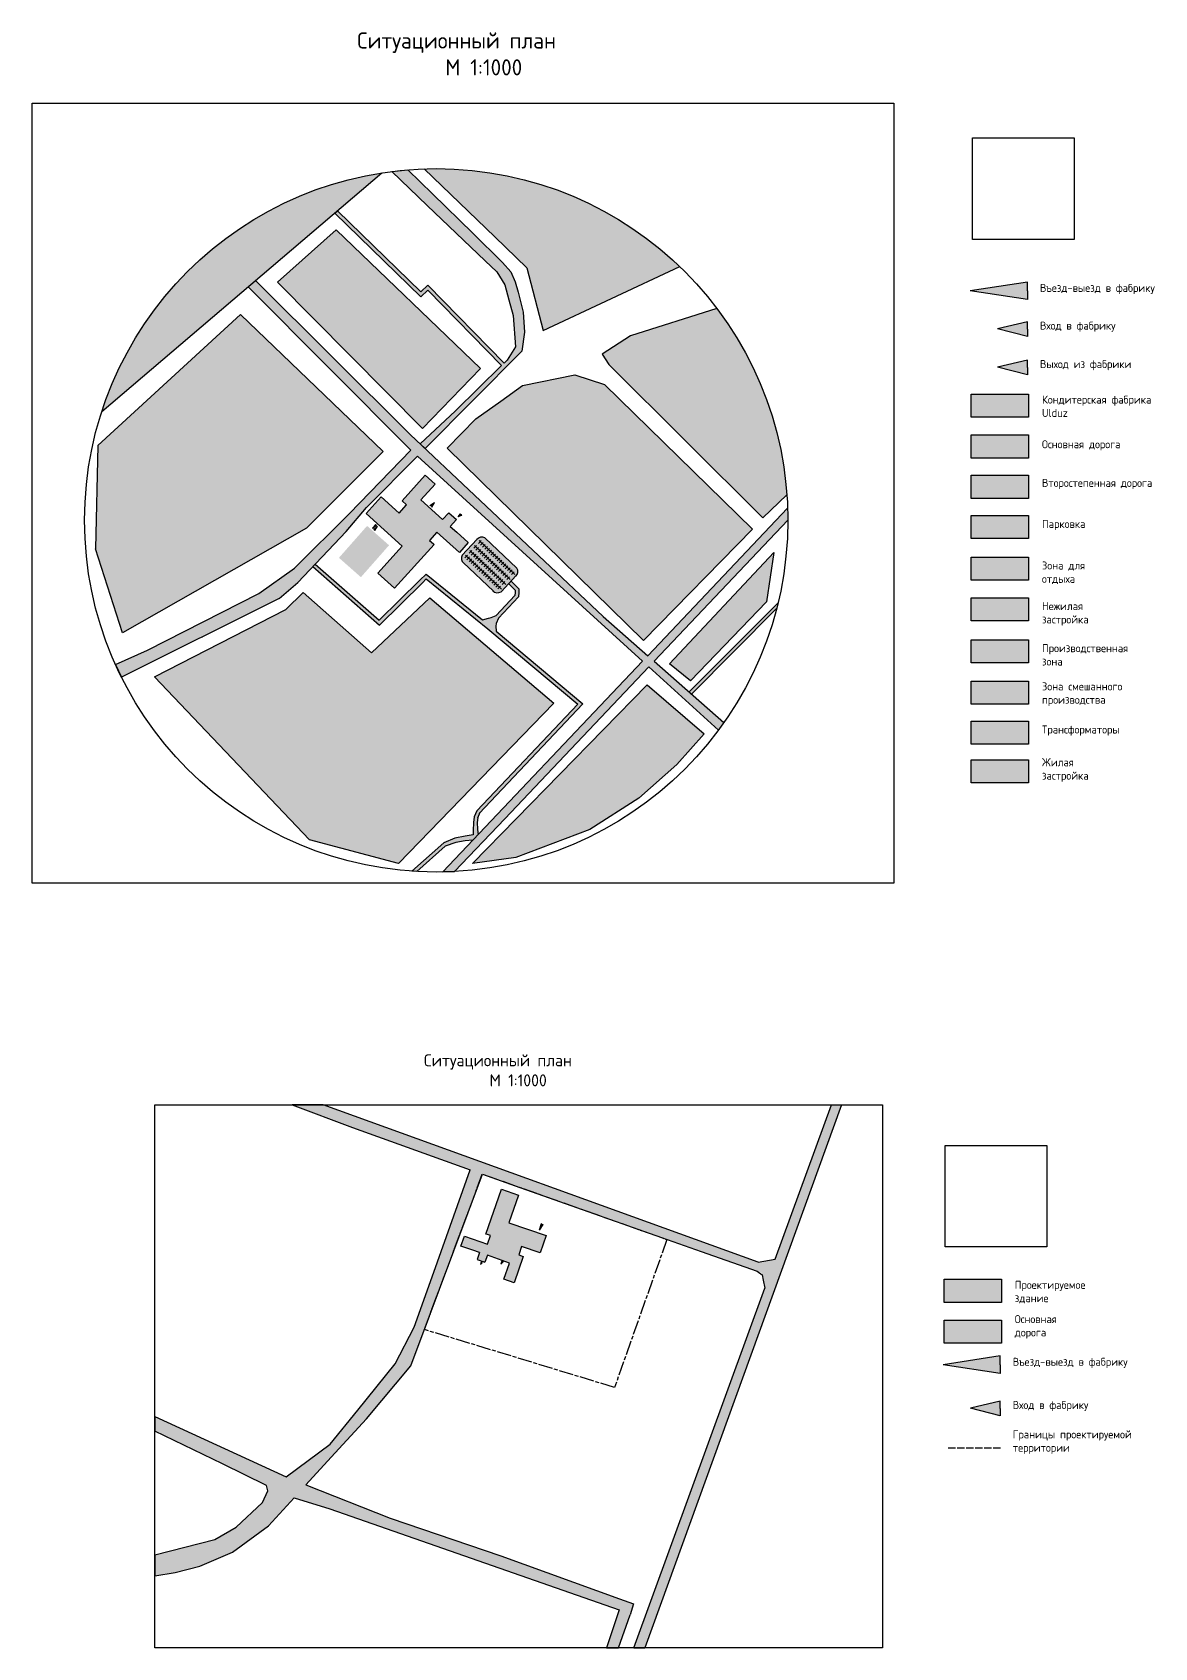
# Model space of a CAD drawing. Header units: millimetres. Extents: x -1544140 to 7445918, y -1294905 to 2019878.
# Drawn here: x 65188 to 345752, y -552406 to -148734 of the extents above; entities that cross this region are included whole.
import ezdxf

# ---------------------------------------------------------------- set-up
doc = ezdxf.new("R2010")
doc.units = ezdxf.units.MM
doc.header["$MEASUREMENT"] = 0
doc.linetypes.add('ACAD_ISO02W100', pattern=[15, 12, -3])
doc.linetypes.add('ACAD_ISO08W100', pattern=[36, 24, -3, 6, -3])
doc.layers.add('Plan 2', color=7, linetype='Continuous')
doc.styles.add('gost', font='GOST Common.ttf')
picture_1 = doc.add_image_def('image7.jpg', size_in_pixel=(941, 702))
picture_2 = doc.add_image_def('image8.png', size_in_pixel=(600, 600))
picture_3 = doc.add_image_def('image9.png', size_in_pixel=(916, 829))
pattern_1 = [(45, (0, 0), (-0.08838834765, 0.08838834765), [])]

msp = doc.modelspace()

# ---------------------------------------------------------------- hatches: boundary and pattern name
at = {"transparency": 33554687}
h = msp.add_hatch(color=1, dxfattribs=at)
h.dxf.hatch_style = 1
h.paths.add_polyline_path([(126922.3, -290210.4), (131548.2, -286222.6), (143638.7, -273445.1), (148728.2, -267456.9), (161495.9, -254692.8), (217748.8, -305858.7), (167768, -358562.7, 0.0083675), (170707.7, -358459.4), (183272.6, -345317.3), (219328, -307295), (236704, -323099.7, 0.006651), (238073.2, -321204.4), (220632.7, -305919.1), (254041.8, -270687.3, 0.00865905), (253989.1, -267643.8), (219026.5, -304511.4), (207848.4, -294714.6), (159650.4, -249238.4), (120988, -210758.6), (119153.5, -212320.9), (159843.9, -253190.2), (144441.7, -268991.9), (130752.7, -282645.7), (121810.1, -288987.8), (93959.3, -303153.2), (85996.6, -306741.3), (87466.8, -309846)])
h.paths.add_polyline_path([(152585.8, -183850.3, 0.28238988), (82584, -243463)])
at = {"true_color": 0xadddf7, "transparency": 33554687}
h = msp.add_hatch(color=141, dxfattribs=at)
h.dxf.hatch_style = 1
h.paths.add_polyline_path([(185911.9, -211112.4), (184775.8, -208624.5), (182739, -206245.8), (175286, -198943.6), (165220.2, -189081.5), (159095.6, -183080.8), (155067.6, -183498.8), (163925.6, -191979.5), (178421.7, -205858.2), (181286.7, -208601.2), (183305.9, -211851.5), (184315.3, -215583.8), (185378.2, -219514), (185932.4, -227290.4), (183849, -230653.7), (183114.7, -231372.9), (164079.8, -211939.2), (162289.7, -213607), (141454.1, -193329.9), (140777.4, -193906.2), (162276.4, -214828.9), (164051.5, -213175.1), (182482.5, -231992.1), (170943.2, -243294.7), (162105.1, -251554.5), (163396.8, -252773.3), (187519.3, -228408), (188180.8, -223648.6), (187900.6, -218669.8), (186632.6, -213685.3)])
at = {"true_color": 0x7aafdf, "transparency": 33554687}
h = msp.add_hatch(dxfattribs=at)
h.set_pattern_fill('ANSI31', color=143)
h.set_pattern_definition(pattern_1)
h.paths.add_polyline_path([(163134.1, -182848.9), (180780.7, -199866.4), (188810.1, -207609.5), (192847.5, -223241.6), (227012.7, -207279, 0.20251306)])
at = {"true_color": 0x58ba48, "transparency": 33554687}
h = msp.add_hatch(color=85, dxfattribs=at)
h.dxf.hatch_style = 1
h.paths.add_polyline_path([(141108.2, -198097.3), (126481.3, -211186), (162764.2, -247754.1), (177183.4, -232737.5)])
at = {"transparency": 33554687}
h = msp.add_hatch(color=1, dxfattribs=at)
h.dxf.hatch_style = 1
h.paths.add_polyline_path([(313952.1, -215535.5), (313952.1, -213344.4), (313952.1, -211152.6), (299651.4, -213344.4)])
at = {"true_color": 0x7aafdf, "transparency": 33554687}
h = msp.add_hatch(dxfattribs=at)
h.set_pattern_fill('ANSI31', color=143)
h.set_pattern_definition(pattern_1)
h.paths.add_polyline_path([(236322, -217764.7), (214723.9, -224592), (207629.5, -229194.2), (209290.3, -231754.3), (247807.3, -270057.4), (253810.9, -264321, 0.14441285)])
at = {"true_color": 0xe5e878, "transparency": 33554687}
h = msp.add_hatch(color=61, dxfattribs=at)
h.dxf.hatch_style = 1
h.paths.add_polyline_path([(152879.1, -253497.3), (117255.9, -219216), (81599.6, -251998.2), (80975.5, -277801.1), (87711.5, -298817.8), (133696.4, -272630.5)])
at = {"true_color": 0x000000, "transparency": 33554687}
h = msp.add_hatch(color=18, dxfattribs=at)
h.dxf.hatch_style = 1
h.paths.add_polyline_path([(306484.3, -222796.8), (313952.1, -224751.5), (313952.1, -222902.4), (313952.1, -221052.6)])
at = {"true_color": 0x76470a, "transparency": 33554687}
h = msp.add_hatch(color=36, dxfattribs=at)
h.dxf.hatch_style = 1
h.paths.add_polyline_path([(306484.3, -232400.2), (313952.1, -234354.9), (313952.1, -232505.8), (313952.1, -230656)])
at = {"true_color": 0x7aafdf, "transparency": 33554687}
h = msp.add_hatch(color=143, dxfattribs=at)
h.dxf.hatch_style = 1
h.paths.add_polyline_path([(208256.9, -236713.7), (200786.9, -234309.8), (187758.7, -237027.7), (182302.3, -240889.1), (176084.9, -245288.9), (168888.7, -252637.6), (218005.7, -300735.2), (245237.3, -272926.5)])
at = {"true_color": 0xffffff, "transparency": 33554687}
h = msp.add_hatch(color=7, dxfattribs=at)
h.dxf.hatch_style = 1
h.paths.add_polyline_path([(314241.8, -244891.3), (314241.8, -239134.4), (299914.6, -239134.4), (299914.6, -244891.3)])
at = {"true_color": 0xed1f24, "transparency": 33554687}
h = msp.add_hatch(color=240, dxfattribs=at)
h.dxf.hatch_style = 1
h.paths.add_polyline_path([(314241.8, -255114.5), (314241.8, -249357.6), (299914.6, -249357.6), (299914.6, -255114.5)])
at = {"true_color": 0xffffff, "transparency": 33554687}
h = msp.add_hatch(color=7, dxfattribs=at)
h.dxf.hatch_style = 1
h.paths.add_polyline_path([(156921, -268880.1), (152410.8, -264815.8), (148651.3, -268987.7), (157671.6, -277116.3), (151575.2, -283881.6), (155747.1, -287641.1), (165603, -276703.9), (165452.7, -276568.5), (164475.5, -275687.9), (166304.4, -273658.3), (171942.1, -278738.7), (174177.5, -276258.1), (171283.5, -273650.2), (169667.3, -272193.8), (171191.5, -270502.5), (169274.6, -268775.1), (167750.5, -270466.4), (162338.3, -265589.3), (165894.6, -261642.9), (163414, -259407.5), (157622.4, -265834.5), (158749.9, -266850.5)])
at = {"true_color": 0xadddf7, "transparency": 33554687}
h = msp.add_hatch(color=141, dxfattribs=at)
h.dxf.hatch_style = 1
h.paths.add_polyline_path([(314241.8, -265199.2), (314241.8, -259442.3), (299914.6, -259442.3), (299914.6, -265199.2)])
at = {"true_color": 0x76470a, "transparency": 33554687}
h = msp.add_hatch(color=36, dxfattribs=at)
h.dxf.hatch_style = 1
h.paths.add_polyline_path([(165687.4, -266227.5), (164596.1, -267000.1), (164841.3, -267206.1), (165086.7, -267412.2)])
at = {"true_color": 0x000000, "transparency": 33554687}
h = msp.add_hatch(color=18, dxfattribs=at)
h.dxf.hatch_style = 1
h.paths.add_polyline_path([(171564.1, -269815.5), (172444.9, -269453), (172307.5, -269270.9), (172170, -269088.7)])
at = {"true_color": 0x939598, "transparency": 33554687}
h = msp.add_hatch(color=252, dxfattribs=at)
h.dxf.hatch_style = 1
h.paths.add_polyline_path([(314241.8, -275258.7), (314241.8, -269501.7), (299914.6, -269501.7), (299914.6, -275258.7)])
at = {"true_color": 0xafd9aa, "transparency": 33554687}
h = msp.add_hatch(color=9, dxfattribs=at)
h.dxf.hatch_style = 1
h.paths.add_polyline_path([(154367.9, -276916.1), (148878.4, -272073.9), (141840.9, -280052.3), (147330.4, -284894.4)])
at = {"transparency": 33554687}
h = msp.add_hatch(color=1, dxfattribs=at)
h.dxf.hatch_style = 1
h.paths.add_polyline_path([(151211, -271956.7), (151074.3, -271832.4), (150937.6, -271708), (150263, -272724.3)])
h = msp.add_hatch(color=1, dxfattribs=at)
h.dxf.hatch_style = 1
h.paths.add_polyline_path([(150793.5, -273201.5), (150656.9, -273077.2), (150520.2, -272952.8), (151468.2, -272185.3)])
at = {"true_color": 0x939598, "transparency": 33554687}
h = msp.add_hatch(color=252, dxfattribs=at)
h.dxf.hatch_style = 1
h.paths.add_polyline_path([(178325.7, -275064, 0.35167682), (176323, -275470.9), (172640.4, -279369.9, 0.31977554), (172893, -281253.7), (180461.9, -288402.4, 0.31977554), (182357, -288547.1), (186180.3, -284499.1, 0.31675989), (186331.5, -282625.4)])
at = {"true_color": 0xadddf7, "transparency": 33554687}
h = msp.add_hatch(color=141, dxfattribs=at)
h.dxf.hatch_style = 1
h.paths.add_polyline_path([(181745.1, -295106.6), (186695.1, -289806.3), (186773.9, -288712.9), (186773.9, -287819.4), (184876.8, -285879.2), (184268.7, -286523.1), (185888.9, -288180.2), (185888.9, -288681.1), (185834.9, -289430.7), (181098.3, -294502.6), (179910, -294936.5), (179202.5, -295165), (177760.1, -295574.8), (163618.7, -284149.7), (162098, -285645.2), (151910, -295663.5), (135915.9, -281606.7), (135307.2, -282250), (151943.9, -296871.4), (162718.5, -286276.2), (163676.5, -285334.1), (179078.5, -297777.7), (201539.7, -316593.4), (176269.9, -343313), (175649.8, -344746.2), (175494.5, -346179.4), (175425.2, -348184.3), (175394.7, -349275.2), (173432, -349623.3), (170817.4, -350083.9), (168079.9, -351294.6), (160089.1, -358368.3), (161324.3, -358444.9), (168369.6, -352079.8), (171048, -351228.2), (173423.5, -350771), (175272.9, -350648.9), (176633.2, -349214.5), (176491.4, -347952.2), (176382.5, -346199.7), (176515.2, -344974.7), (177020.1, -343807.7), (202791.9, -316557.4), (181151, -298363.9), (181052.1, -297140), (181129.5, -296432)])
at = {"true_color": 0xfecc66, "transparency": 33554687}
h = msp.add_hatch(color=31, dxfattribs=at)
h.dxf.hatch_style = 1
h.paths.add_polyline_path([(248689, -291027.2), (250559.4, -278744), (224507.2, -306514.7), (229717.7, -310787.1)])
at = {"true_color": 0xafd9aa, "transparency": 33554687}
h = msp.add_hatch(color=9, dxfattribs=at)
h.dxf.hatch_style = 1
h.paths.add_polyline_path([(314241.8, -285647.2), (314241.8, -279890.3), (299914.6, -279890.3), (299914.6, -285647.2)])
at = {"true_color": 0x9898cc, "transparency": 33554687}
h = msp.add_hatch(color=253, dxfattribs=at)
h.dxf.hatch_style = 1
h.paths.add_polyline_path([(195581.9, -316356.5), (164554.2, -290055), (149970.1, -303761.5), (132879.7, -288738.2), (128565.2, -293006.3), (95726.5, -309774.1), (134453.2, -350533.8), (156765.8, -356433.9)])
at = {"true_color": 0xfecc66, "transparency": 33554687}
h = msp.add_hatch(color=31, dxfattribs=at)
h.dxf.hatch_style = 1
h.paths.add_polyline_path([(314241.8, -295789.5), (314241.8, -290032.6), (299914.6, -290032.6), (299914.6, -295789.5)])
at = {"true_color": 0xadddf7, "transparency": 33554687}
h = msp.add_hatch(color=141, dxfattribs=at)
h.dxf.hatch_style = 1
h.paths.add_polyline_path([(251241.6, -292695.9, 0.00418562), (251598.2, -291268.2), (229352.9, -313561.7), (229993.1, -314122.8)])
at = {"true_color": 0x9898cc, "transparency": 33554687}
h = msp.add_hatch(color=253, dxfattribs=at)
h.dxf.hatch_style = 1
h.paths.add_polyline_path([(314241.8, -306309.1), (314241.8, -300552.1), (299914.6, -300552.1), (299914.6, -306309.1)])
at = {"true_color": 0xfecc66, "transparency": 33554687}
h = msp.add_hatch(color=31, dxfattribs=at)
h.dxf.hatch_style = 1
h.paths.add_polyline_path([(233171.2, -324059.3), (218848.7, -311755.2), (175253.2, -356452), (186060.2, -354983.9), (204528.6, -347952.9), (216838.6, -340130.1), (226261.2, -331718.1)])
at = {"true_color": 0xe5e878, "transparency": 33554687}
h = msp.add_hatch(color=61, dxfattribs=at)
h.dxf.hatch_style = 1
h.paths.add_polyline_path([(314241.8, -316614.4), (314241.8, -310857.4), (299914.6, -310857.4), (299914.6, -316614.4)])
at = {"true_color": 0x58ba48, "transparency": 33554687}
h = msp.add_hatch(color=85, dxfattribs=at)
h.dxf.hatch_style = 1
h.paths.add_polyline_path([(314241.8, -326629.9), (314241.8, -320873), (299914.6, -320873), (299914.6, -326629.9)])
at = {"true_color": 0x7aafdf, "transparency": 33554687}
h = msp.add_hatch(color=143, dxfattribs=at)
h.dxf.hatch_style = 1
h.paths.add_polyline_path([(314241.8, -336309.7), (314241.8, -330552.7), (299914.6, -330552.7), (299914.6, -336309.7)])
at = {"true_color": 0xadddf7, "transparency": 33554572}
h = msp.add_hatch(color=141, dxfattribs=at)
h.dxf.hatch_style = 1
h.paths.add_polyline_path([(137894.7, -416747.2), (130156.6, -416747.2), (145207, -422434), (174679.5, -432980.1), (165533.1, -458540.9), (160653.6, -472307.6), (155920.7, -481453.9), (146543.8, -493017.6), (139635.9, -501536.6), (128657.1, -509750.3), (95847.5, -494597.4), (95847.5, -498281.7), (112759.6, -506459.9), (123717.5, -511884.6), (124076.8, -513177.1), (122711.6, -516121), (116141.4, -522279.4), (110851.1, -525363.4), (95847.5, -529218.4), (95847.5, -534407.6), (100885.3, -533591), (107093.9, -532039), (115245.2, -528574.2), (124234.7, -521924.1), (130655.8, -514924), (139528.5, -517724), (211844.3, -542931.9), (208682, -552406), (211750.3, -552406), (214629.9, -544181), (215440.5, -541417.8), (211965, -540164.4), (182327.2, -529474.9), (154653.5, -520010.7), (133584, -511731.7), (139913, -504832), (148719.4, -495231.4), (159800.6, -482006.6), (177685.6, -434055.7), (187039, -437402.6), (232423.5, -453435.7), (247541.9, -458757.2), (248286.2, -462509.1), (215590.9, -552406), (218291.7, -552406), (267458.9, -416747.2), (264929.6, -416747.2), (250894.1, -455338.6), (246619, -456098.2)])
at = {"transparency": 33554618}
h = msp.add_hatch(color=1, dxfattribs=at)
h.dxf.hatch_style = 1
h.paths.add_polyline_path([(187488.2, -452124), (192123.2, -453724.8), (193604, -449437.4), (184333.9, -446235.8), (186735, -439283.1), (182447.6, -437802.4), (178565.6, -449042.4), (178720.1, -449095.8), (179724.4, -449442.6), (179004, -451528.4), (173210.2, -449527.4), (172329.8, -452076.7), (175303.9, -453103.9), (176964.8, -453677.5), (176364.5, -455415.7), (178334.4, -456096), (178934.7, -454357.9), (184496.8, -456278.8), (183096.1, -460334.5), (185645.4, -461215), (187926.6, -454610), (186767.8, -454209.8)])
at = {"transparency": 33554687}
h = msp.add_hatch(color=1, dxfattribs=at)
h.dxf.hatch_style = 1
h.paths.add_polyline_path([(192827, -446677.9), (192594.4, -446566.6), (192361.8, -446455.2), (191868.1, -448084.6)])
at = {"true_color": 0x000000, "transparency": 33554687}
h = msp.add_hatch(color=18, dxfattribs=at)
h.dxf.hatch_style = 1
h.paths.add_polyline_path([(177235.3, -456678.3), (177665.8, -456210.7), (177531.3, -456139.3), (177396.8, -456067.9)])
h = msp.add_hatch(color=18, dxfattribs=at)
h.dxf.hatch_style = 1
h.paths.add_polyline_path([(182343.3, -456560.2), (182868.2, -455990), (182704.2, -455903), (182540.2, -455815.9)])
at = {"true_color": 0xf27172, "transparency": 33554687}
h = msp.add_hatch(color=11, dxfattribs=at)
h.dxf.hatch_style = 1
h.paths.add_polyline_path([(307438.8, -466104.1), (307438.8, -460347.2), (293111.6, -460347.2), (293111.6, -466104.1)])
at = {"true_color": 0x7aafdf, "transparency": 33554687}
h = msp.add_hatch(color=143, dxfattribs=at)
h.dxf.hatch_style = 1
h.paths.add_polyline_path([(307438.8, -476327.3), (307438.8, -470570.3), (293111.6, -470570.3), (293111.6, -476327.3)])
at = {"transparency": 33554687}
h = msp.add_hatch(color=1, dxfattribs=at)
h.dxf.hatch_style = 1
h.paths.add_polyline_path([(307149.1, -483895.3), (307149.1, -481704.2), (307149.1, -479512.4), (292848.4, -481704.2)])
at = {"true_color": 0x000000, "transparency": 33554687}
h = msp.add_hatch(color=18, dxfattribs=at)
h.dxf.hatch_style = 1
h.paths.add_polyline_path([(299681.2, -492516.3), (307149.1, -494470.9), (307149.1, -492621.9), (307149.1, -490772.1)])

# ---------------------------------------------------------------- linework, layer by layer
at = {"color": 244, "true_color": 0x991b1e}
for p, q in [((82584, -243463), (152585.8, -183850.3)), ((161495.9, -254692.8), (217748.8, -305858.7)), ((219026.5, -304511.4), (253989.1, -267643.8)), ((126922.3, -290210.4), (87466.8, -309846)), ((167768, -358562.7), (217748.8, -305858.7)), ((219328, -307295), (236704, -323099.7))]:
    msp.add_line(p, q, dxfattribs=at)
for p, q in [((155067.6, -183498.8), (159095.6, -183080.8)), ((140777.4, -193906.2), (141454.1, -193329.9)), ((141454.1, -193329.9), (162289.7, -213607)), ((140777.4, -193906.2), (162276.4, -214828.9)), ((162276.4, -214828.9), (164051.5, -213175.1)), ((162289.7, -213607), (164079.8, -211939.2)), ((164079.8, -211939.2), (183114.7, -231372.9)), ((313952.1, -211152.6), (299651.4, -213344.4)), ((313952.1, -215535.5), (299651.4, -213344.4)), ((313952.1, -213344.4), (313952.1, -211152.6)), ((313952.1, -213344.4), (313952.1, -211695.4)), ((313952.1, -213344.4), (313952.1, -215535.5)), ((313952.1, -221052.6), (306484.3, -222796.8)), ((313952.1, -222902.4), (313952.1, -221052.6)), ((313952.1, -224751.5), (306484.3, -222796.8)), ((313952.1, -222902.4), (313952.1, -224751.5)), ((313952.1, -230656), (306484.3, -232400.2)), ((313952.1, -234354.9), (306484.3, -232400.2)), ((313952.1, -232505.8), (313952.1, -230656)), ((313952.1, -232505.8), (313952.1, -234354.9)), ((182302.3, -240889.1), (187758.7, -237027.7)), ((187758.7, -237027.7), (200786.9, -234309.8)), ((200786.9, -234309.8), (208256.9, -236713.7)), ((208256.9, -236713.7), (245237.3, -272926.5)), ((176084.9, -245288.9), (182302.3, -240889.1)), ((168888.7, -252637.6), (176084.9, -245288.9)), ((81599.6, -251998.2), (80975.5, -277801.1)), ((162105.1, -251554.5), (163396.8, -252773.3)), ((218005.7, -300735.2), (168888.7, -252637.6)), ((164596.1, -267000.1), (165687.4, -266227.5)), ((165086.7, -267412.2), (165687.4, -266227.5)), ((172170, -269088.7), (171564.1, -269815.5)), ((172444.9, -269453), (171564.1, -269815.5)), ((172307.5, -269270.9), (172170, -269088.7)), ((172307.5, -269270.9), (172444.9, -269453)), ((150937.6, -271708), (150263, -272724.3)), ((151211, -271956.7), (150263, -272724.3)), ((150520.2, -272952.8), (151468.2, -272185.3)), ((150656.9, -273077.2), (150520.2, -272952.8)), ((150656.9, -273077.2), (150554.1, -272983.6)), ((150656.9, -273077.2), (150793.5, -273201.5)), ((150793.5, -273201.5), (151468.2, -272185.3)), ((151074.3, -271832.4), (150937.6, -271708)), ((151074.3, -271832.4), (150971.5, -271738.8)), ((151074.3, -271832.4), (151211, -271956.7)), ((245237.3, -272926.5), (218005.7, -300735.2)), ((179910, -294936.5), (181098.3, -294502.6)), ((229352.9, -313561.7), (251598.2, -291268.2)), ((251241.6, -292695.9), (229993.1, -314122.8)), ((177760.1, -295574.8), (179202.5, -295165)), ((179072.5, -297772.7), (201539.7, -316593.4)), ((179202.5, -295165), (179910, -294936.5)), ((181129.5, -296432), (181052.1, -297140)), ((181052.1, -297140), (181151, -298363.9)), ((181745.1, -295106.6), (181129.5, -296432)), ((181151, -298363.9), (202791.9, -316557.4)), ((85996.6, -306741.3), (87466.8, -309846)), ((201539.7, -316593.4), (176269.9, -343313)), ((202791.9, -316557.4), (176912.9, -343921.1)), ((175494.5, -346179.4), (175425.2, -348184.3)), ((175649.8, -344746.2), (175494.5, -346179.4)), ((176269.9, -343313), (175649.8, -344746.2)), ((176529.6, -344841.5), (176374.4, -346274.7)), ((176377.8, -346124.5), (176492.7, -347974.3)), ((177082.1, -343664.5), (176462, -345097.6)), ((175425.2, -348184.3), (175394.7, -349275.2)), ((176488.9, -347930.3), (176633.2, -349214.5)), ((161324.3, -358444.9), (160089.1, -358368.3)), ((167768, -358562.7), (170707.7, -358459.4)), ((170707.7, -358459.4), (167768, -358562.7)), ((192361.8, -446455.2), (191868.1, -448084.6)), ((192827, -446677.9), (191868.1, -448084.6)), ((192594.4, -446566.6), (192361.8, -446455.2)), ((192594.4, -446566.6), (192419.4, -446482.8)), ((192594.4, -446566.6), (192827, -446677.9)), ((177396.8, -456067.9), (177235.3, -456678.3)), ((177531.3, -456139.3), (177396.8, -456067.9)), ((177531.3, -456139.3), (177665.8, -456210.7)), ((182540.2, -455815.9), (182343.3, -456560.2)), ((182868.2, -455990), (182343.3, -456560.2)), ((182704.2, -455903), (182540.2, -455815.9)), ((182704.2, -455903), (182868.2, -455990)), ((177665.8, -456210.7), (177235.3, -456678.3)), ((307149.1, -479512.4), (292848.4, -481704.2)), ((307149.1, -481704.2), (307149.1, -479512.4)), ((307149.1, -481704.2), (307149.1, -480055.2)), ((307149.1, -483895.3), (292848.4, -481704.2)), ((307149.1, -481704.2), (307149.1, -483895.3)), ((307149.1, -490772.1), (299681.2, -492516.3)), ((307149.1, -492621.9), (307149.1, -490772.1)), ((307149.1, -494470.9), (299681.2, -492516.3)), ((307149.1, -492621.9), (307149.1, -494470.9)), ((124234.7, -521924.1), (130655.8, -514924)), ((130655.8, -514924), (139528.5, -517724)), ((139528.5, -517724), (211844.3, -542931.9)), ((115245.2, -528574.2), (124234.7, -521924.1)), ((107093.9, -532039), (115245.2, -528574.2)), ((100885.3, -533591), (107093.9, -532039)), ((95847.5, -534407.6), (100885.3, -533591)), ((211965, -540164.4), (215440.5, -541417.8)), ((211844.3, -542931.9), (208682, -552406)), ((211750.3, -552406), (214629.9, -544181)), ((215440.5, -541417.8), (214629.9, -544181)), ((208682, -552406), (211750.3, -552406)), ((215590.9, -552406), (218291.7, -552406))]:
    msp.add_line(p, q)
at = {"color": 18, "true_color": 0x000000}
for p, q in [((159095.6, -183080.8), (165220.2, -189081.5)), ((165220.2, -189081.5), (175286, -198943.6)), ((175286, -198943.6), (182739, -206245.8)), ((182739, -206245.8), (184775.8, -208624.5)), ((184775.8, -208624.5), (185911.9, -211112.4)), ((164051.5, -213175.1), (182482.5, -231992.1)), ((185911.9, -211112.4), (186632.6, -213685.3)), ((186632.6, -213685.3), (187900.6, -218669.8)), ((187900.6, -218669.8), (188180.8, -223648.6)), ((188180.8, -223648.6), (187519.3, -228408)), ((187519.3, -228408), (163396.8, -252773.3))]:
    msp.add_line(p, q, dxfattribs=at)
at = {"lineweight": 30, "transparency": 33554610}
for p, q in [((169913.6, -269350.9), (171191.5, -270502.5)), ((169667.3, -272193.8), (171191.5, -270502.5)), ((169667.3, -272193.8), (171283.5, -273650.2))]:
    msp.add_line(p, q, dxfattribs=at)
at = {"lineweight": 30}
for p, q in [((176964.8, -453677.5), (175303.9, -453103.9)), ((176964.8, -453677.5), (176364.5, -455415.7)), ((176364.5, -455415.7), (178334.4, -456096))]:
    msp.add_line(p, q, dxfattribs=at)
at = {"color": 1, "linetype": 'ACAD_ISO02W100', "lineweight": 30, "ltscale": 150}
msp.add_line((307182.4, -502524.7), (293956, -502524.7), dxfattribs=at)
at = {"color": 18, "true_color": 0x000000}
for points in [[(155067.6, -183498.8), (163925.6, -191979.5), (178421.7, -205858.2), (181286.7, -208601.2), (183305.9, -211851.5), (184315.3, -215583.8), (185378.2, -219514), (185932.4, -227290.4), (183849, -230653.7), (183114.7, -231372.9)], [(182482.5, -231992.1), (170943.2, -243294.7), (162105.1, -251554.5)], [(176323, -275470.9), (172640.4, -279369.9)], [(178325.7, -275064), (186331.5, -282625.4)], [(180461.9, -288402.4), (172893, -281253.7)], [(186180.3, -284499.1), (182357, -288547.1)]]:
    msp.add_lwpolyline(points, dxfattribs=at)
for points in [[(163134.1, -182848.9), (180780.7, -199866.4), (188810.1, -207609.5), (192847.5, -223241.6), (227012.7, -207279)], [(126481.3, -211186), (141108.2, -198097.3), (177183.4, -232737.5), (162764.2, -247754.1), (126481.3, -211186)], [(236322, -217764.7), (214723.9, -224592), (207629.5, -229194.2), (209290.3, -231754.3), (247807.3, -270057.4), (253810.9, -264321)], [(81599.6, -251998.2), (117255.9, -219216), (152879.1, -253497.3), (133696.4, -272630.5), (87711.5, -298817.8), (80975.5, -277801.1)], [(135307.2, -282250), (151943.9, -296871.4), (162718.5, -286276.2), (163676.5, -285334.1), (179084.6, -297782.7)], [(135915.9, -281606.7), (151910, -295663.5), (162098, -285645.2), (163618.7, -284149.7), (177760.1, -295574.8)], [(224507.2, -306514.7), (250559.4, -278744), (248689, -291027.2), (229717.7, -310787.1), (224507.2, -306514.7)], [(184268.7, -286523.1), (185888.9, -288180.2), (185888.9, -288681.1), (185834.9, -289430.7), (185834.9, -289430.7), (181098.3, -294502.6)], [(184901.4, -285904.4), (186773.9, -287819.4), (186773.9, -288712.9), (186695.1, -289806.3), (181745.1, -295106.6)], [(95726.5, -309774.1), (128565.2, -293006.3), (132879.7, -288738.2), (149970.1, -303761.5), (164554.2, -290055), (195581.9, -316356.5), (156765.8, -356433.9), (134453.2, -350533.8), (95726.5, -309774.1)], [(175253.2, -356452), (218848.7, -311755.2), (233171.2, -324059.3), (226261.2, -331718.1), (216838.6, -340130.1), (204528.6, -347952.9), (186060.2, -354983.9), (175253.2, -356452)], [(175394.7, -349275.2), (173432, -349623.3), (170817.4, -350083.9), (168079.9, -351294.6)], [(175272.9, -350648.9), (173423.5, -350771), (171048, -351228.2), (168369.6, -352079.8)], [(160089.1, -358368.3), (168079.9, -351294.6)], [(161324.3, -358444.9), (168369.6, -352079.8)], [(130156.6, -416747.2), (145207, -422434), (174679.5, -432980.1)], [(137894.7, -416747.2), (130156.6, -416747.2)], [(246619, -456098.2), (137894.7, -416747.2)], [(267458.9, -416747.2), (218291.7, -552406), (215590.9, -552406), (248265.4, -462566.2)], [(250894.1, -455338.6), (264929.6, -416747.2)], [(264929.6, -416747.2), (267458.9, -416747.2)], [(128657.1, -509750.3), (139635.9, -501536.6), (146543.8, -493017.6), (155920.7, -481453.9), (160653.6, -472307.6), (165533.1, -458540.9), (174679.5, -432980.1)], [(133584, -511731.7), (139913, -504832), (148719.4, -495231.4), (159800.6, -482006.6), (177685.6, -434055.7)], [(177685.6, -434055.7), (187039, -437402.6), (232423.5, -453435.7), (246403.6, -458356.6), (247638.3, -459243.1), (247907.8, -460602.1), (248265.4, -462566.2)], [(246619, -456098.2), (250894.1, -455338.6)], [(95847.5, -494597.4), (128657.1, -509750.3)], [(95847.5, -494597.4), (95847.5, -498281.7)], [(95847.5, -529218.4), (110851.1, -525363.4), (116141.4, -522279.4), (122711.6, -516121), (124076.8, -513177.1), (123717.5, -511884.6), (112759.6, -506459.9), (95847.5, -498281.7)], [(133584, -511731.7), (154653.5, -520010.7), (182327.2, -529474.9), (211965, -540164.4)], [(95847.5, -529218.4), (95847.5, -534407.6)]]:
    msp.add_lwpolyline(points)
at = {"color": 244, "true_color": 0x991b1e}
for points in [[(85996.6, -306741.3), (93959.3, -303153.2), (121810.1, -288987.8), (130752.7, -282645.7), (144441.7, -268991.9), (159843.9, -253190.2), (119153.5, -212320.9)], [(120988, -210758.6), (159650.4, -249238.4), (207848.4, -294714.6), (219026.5, -304511.4)], [(126922.3, -290210.4), (131548.2, -286222.6), (143638.7, -273445.1), (148728.2, -267456.9), (161495.9, -254692.8)], [(220632.7, -305919.1), (254041.8, -270687.3)], [(220632.7, -305919.1), (238073.2, -321204.4)], [(170707.7, -358459.4), (183272.6, -345317.3), (219328, -307295)]]:
    msp.add_lwpolyline(points, dxfattribs=at)
for points in [[(299914.6, -239134.4), (314241.8, -239134.4), (314241.8, -244891.3), (299914.6, -244891.3)], [(299914.6, -249357.6), (314241.8, -249357.6), (314241.8, -255114.5), (299914.6, -255114.5)], [(299914.6, -259442.3), (314241.8, -259442.3), (314241.8, -265199.2), (299914.6, -265199.2)], [(299914.6, -269501.7), (314241.8, -269501.7), (314241.8, -275258.7), (299914.6, -275258.7)], [(299914.6, -279890.3), (314241.8, -279890.3), (314241.8, -285647.2), (299914.6, -285647.2)], [(299914.6, -290032.6), (314241.8, -290032.6), (314241.8, -295789.5), (299914.6, -295789.5)], [(299914.6, -300552.1), (314241.8, -300552.1), (314241.8, -306309.1), (299914.6, -306309.1)], [(299914.6, -310857.4), (314241.8, -310857.4), (314241.8, -316614.4), (299914.6, -316614.4)], [(299914.6, -320873), (314241.8, -320873), (314241.8, -326629.9), (299914.6, -326629.9)], [(299914.6, -330552.7), (314241.8, -330552.7), (314241.8, -336309.7), (299914.6, -336309.7)], [(293111.6, -460347.2), (307438.8, -460347.2), (307438.8, -466104.1), (293111.6, -466104.1)], [(293111.6, -470570.3), (307438.8, -470570.3), (307438.8, -476327.3), (293111.6, -476327.3)]]:
    msp.add_lwpolyline(points, close=True)
at = {"lineweight": 30, "transparency": 33554610}
msp.add_lwpolyline([(171283.5, -273650.2), (174177.5, -276258.1), (171942.1, -278738.7), (166304.4, -273658.3), (164475.5, -275687.9), (165452.7, -276568.5), (165603, -276703.9), (155747.1, -287641.1), (151575.2, -283881.6), (157671.6, -277116.3), (148651.3, -268987.7), (152410.8, -264815.8), (156921, -268880.1), (158749.9, -266850.5), (157622.4, -265834.5), (163414, -259407.5), (165894.6, -261642.9), (162338.3, -265589.3), (167750.5, -270466.4), (169274.6, -268775.1), (169913.6, -269350.9)], dxfattribs=at)
at = {"color": 9, "true_color": 0xc7c8ca}
for points in [[(175068.3, -278205.4), (174414.9, -278897.3)], [(174530.7, -278216.1), (183524.4, -286710.5)], [(176223.1, -276982.8), (175569.6, -277674.7)], [(175685.4, -276993.4), (184679.2, -285487.9)], [(176738.2, -277469.3), (176084.8, -278161.2)], [(177253.4, -277955.9), (176599.9, -278647.7)], [(177387.2, -275750.3), (176733.7, -276442.2)], [(176849.5, -275760.9), (185843.3, -284255.4)], [(177768.5, -278442.4), (177115, -279134.3)], [(177902.3, -276236.8), (177248.9, -276928.7)], [(178417.5, -276723.4), (177764, -277415.2)], [(178932.6, -277209.9), (178279.1, -277901.8)], [(179447.7, -277696.5), (178794.3, -278388.3)], [(179962.9, -278183), (179309.4, -278874.9)], [(173976.1, -279361.8), (173322.7, -280053.7)], [(173438.5, -279372.4), (182432.2, -287866.9)], [(174491.3, -279848.4), (173837.8, -280540.2)], [(175006.4, -280334.9), (174352.9, -281026.8)], [(175521.5, -280821.5), (174868.1, -281513.3)], [(175583.5, -278692), (174930, -279383.8)], [(176036.7, -281308), (175383.2, -281999.9)], [(176098.6, -279178.5), (175445.1, -279870.4)], [(176551.8, -281794.5), (175898.3, -282486.4)], [(176613.7, -279665.1), (175960.3, -280356.9)], [(177066.9, -282281.1), (176413.5, -282972.9)], [(177128.9, -280151.6), (176475.4, -280843.5)], [(177644, -280638.1), (176990.5, -281330)], [(178159.1, -281124.7), (177505.7, -281816.6)], [(178283.6, -278929), (177630.2, -279620.8)], [(178674.3, -281611.2), (178020.8, -282303.1)], [(178798.8, -279415.5), (178145.3, -280107.4)], [(179189.4, -282097.8), (178536, -282789.6)], [(179313.9, -279902), (178660.5, -280593.9)], [(179829.1, -280388.6), (179175.6, -281080.5)], [(180344.2, -280875.1), (179690.7, -281567)], [(180478, -278669.5), (179824.5, -279361.4)], [(180859.3, -281361.7), (180205.9, -282053.5)], [(180993.1, -279156.1), (180339.7, -279847.9)], [(181374.5, -281848.2), (180721, -282540.1)], [(181508.3, -279642.6), (180854.8, -280334.5)], [(181889.6, -282334.7), (181236.1, -283026.6)], [(182023.4, -280129.2), (181370, -280821)], [(182538.6, -280615.7), (181885.1, -281307.6)], [(183053.7, -281102.2), (182400.2, -281794.1)], [(183568.8, -281588.8), (182915.4, -282280.7)], [(184084, -282075.3), (183430.5, -282767.2)], [(184599.1, -282561.9), (183945.6, -283253.7)], [(177582.1, -282767.6), (176928.6, -283459.5)], [(178097.2, -283254.2), (177443.8, -283946)], [(178612.4, -283740.7), (177958.9, -284432.6)], [(179127.5, -284227.2), (178474, -284919.1)], [(179642.6, -284713.8), (178989.2, -285405.7)], [(179704.6, -282584.3), (179051.1, -283276.2)], [(180157.8, -285200.3), (179504.3, -285892.2)], [(180219.7, -283070.8), (179566.2, -283762.7)], [(180672.9, -285686.9), (180019.4, -286378.7)], [(180734.8, -283557.4), (180081.4, -284249.3)], [(181188, -286173.4), (180534.6, -286865.3)], [(181250, -284043.9), (180596.5, -284735.8)], [(181765.1, -284530.5), (181111.6, -285222.3)], [(182280.2, -285017), (181626.8, -285708.9)], [(182404.7, -282821.3), (181751.3, -283513.2)], [(182795.4, -285503.6), (182141.9, -286195.4)], [(182919.9, -283307.8), (182266.4, -283999.7)], [(183310.5, -285990.1), (182657, -286682)], [(183435, -283794.4), (182781.5, -284486.2)], [(183950.1, -284280.9), (183296.7, -284972.8)], [(184465.3, -284767.5), (183811.8, -285459.3)], [(185114.2, -283048.4), (184460.8, -283740.3)], [(185629.4, -283534.9), (184975.9, -284226.8)], [(181703.2, -286659.9), (181049.7, -287351.8)], [(182218.3, -287146.5), (181564.8, -287838.4)]]:
    msp.add_lwpolyline(points, dxfattribs=at)
at = {"color": 1}
msp.add_lwpolyline([(107356, -299947.8), (107707.9, -299827.8)], dxfattribs=at)
at = {"color": 1, "linetype": 'ACAD_ISO08W100', "lineweight": 30, "ltscale": 150}
msp.add_lwpolyline([(163196, -472903.3), (177685.6, -434055.7), (223824.3, -450397.9), (210727.5, -487373.9), (163196, -472903.3)], dxfattribs=at)
at = {"lineweight": 30}
msp.add_lwpolyline([(175303.9, -453103.9), (172329.8, -452076.7), (173210.2, -449527.4), (179004, -451528.4), (179724.4, -449442.6), (178720.1, -449095.8), (178565.6, -449042.4), (182447.6, -437802.4), (186735, -439283.1), (184333.9, -446235.8), (193604, -449437.4), (192123.2, -453724.8), (187488.2, -452124), (186767.8, -454209.8), (187926.6, -454610), (185645.4, -461215), (183096.1, -460334.5), (184496.8, -456278.8), (178934.7, -454357.9), (178334.4, -456096), (177677.8, -455869.2)], dxfattribs=at)
at = {"color": 1}
msp.add_circle((166151.6, -270687.3), 87890.3, dxfattribs=at)
at = {"color": 18, "true_color": 0x000000}
for centre, radius, start, end in [((177577.8, -276515.1), 1632.4, 62.731807, 140.234172), ((174088.9, -280134.5), 1637.9, 152.171158, 230.167255), ((184925.5, -283454.9), 1632.4, 313.03626, 30.538625), ((181511, -287144.6), 1637.9, 223.103178, 301.099274)]:
    msp.add_arc(centre, radius, start, end, dxfattribs=at)

# ---------------------------------------------------------------- texts
at = {"attachment_point": 1, "style": 'gost'}
for width, gutter_width, insert, char_height in [(104158.322, 1.34, (146421.9, -148760.8), 4028.723), (77561.786, 1, (163094, -404127.9), 3000)]:
    msp.add_mtext_dynamic_manual_height_columns('Ситуационный план\\P         М 1:1000', width=width, gutter_width=gutter_width, heights=[0], dxfattribs=dict(at, insert=insert, char_height=char_height))
at = {"layer": 'Plan 2', "char_height": 2000, "attachment_point": 1, "style": 'gost'}
for s, width, insert in [('Въезд-выезд в фабрику', 29790.585, (317074.1, -211610.6)), ('Вход в фабрику', 22401.723, (317074.1, -221032.4)), ('Выход из фабрики', 22253.742, (317074.1, -230635.8)), ('Кондитерская фабрика {\\fGOST Common|b0|i0|c238|p34;Ulduz}', 30056.504, (317566.6, -239520.1)), ('Основная дорога', 29108.889, (317566.6, -250682.2)), ('Второстепенная дорога', 30652.584, (317566.6, -260336)), ('Парковка', 18283.808, (317566.6, -270591.7)), ('Зона для отдыха', 18283.808, (317566.6, -280980.3)), ('Нежилая застройка', 21601.001, (317566.6, -291122.6)), ('Производственная зона', 18283.808, (317566.6, -301642.1)), ('Зона смешанного производства', 29898.715, (317566.6, -311187.1)), ('Трансформаторы', 18283.808, (317566.6, -321962.9)), ('Жилая застройка', 18283.808, (317566.6, -330156.9)), ('Проектируемое здание', 18283.808, (310763.6, -460732.9)), ('Основная дорога', 18283.808, (310763.6, -469295)), ('Въезд-выезд в фабрику', 29790.585, (310271.1, -479970.4)), ('Вход в фабрику', 22401.723, (310271.1, -490751.9)), ('Границы проектируемой территории', 32897.264, (310271.1, -498097.2))]:
    msp.add_mtext_dynamic_manual_height_columns(s, width=width, gutter_width=6.53, heights=[0], dxfattribs=dict(at, insert=insert))

# ---------------------------------------------------------------- pictures from other files: only their frames are drawn
image = msp.add_image(picture_3, insert=(65188.3, -361393.3), size_in_units=(215380.3, 194923.9))
image.dxf.flags = 7
at = {"color": 7, "true_color": 0xffffff}
image = msp.add_image(picture_2, insert=(300202.2, -200496.2), size_in_units=(25391.6, 25391.6), dxfattribs=at)
image.dxf.flags = 7
image = msp.add_image(picture_1, insert=(95847.5, -552406), size_in_units=(181844.6, 135658.8))
image.dxf.flags = 7
image = msp.add_image(picture_2, insert=(293399.2, -452264.6), size_in_units=(25391.6, 25391.6), dxfattribs=at)
image.dxf.flags = 7

doc.saveas('drawing.dxf')
